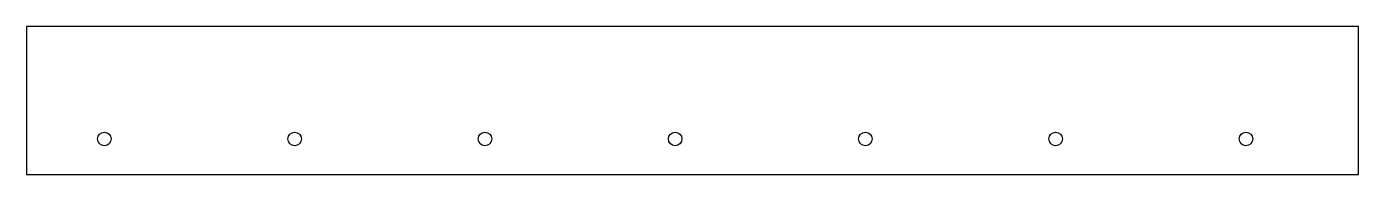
# Model space of a CAD drawing. Header units: millimetres. Extents: x 50 to 365, y 50 to 85.
import ezdxf

# ---------------------------------------------------------------- set-up
doc = ezdxf.new("R2010")
doc.units = ezdxf.units.MM

msp = doc.modelspace()

# ---------------------------------------------------------------- linework, layer by layer
for p, q in [((365, 85), (50, 85)), ((50, 85), (50, 50)), ((365, 50), (365, 85)), ((50, 50), (365, 50))]:
    msp.add_line(p, q)
for centre in [(68.4, 58.4), (113.4, 58.4), (158.4, 58.4), (203.4, 58.4), (248.4, 58.4), (293.4, 58.4), (338.4, 58.4)]:
    msp.add_circle(centre, 1.6)

doc.saveas('drawing.dxf')
